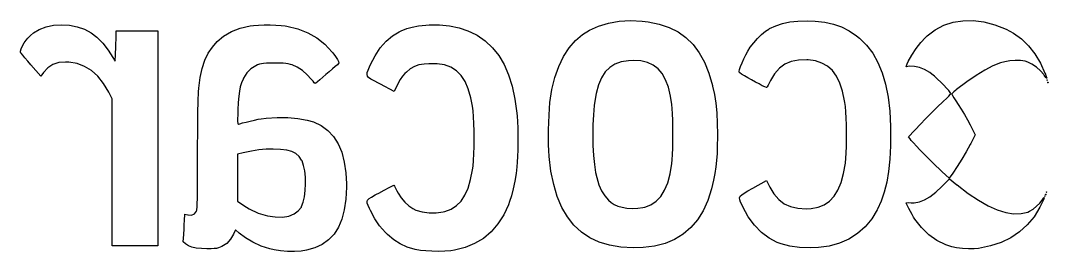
# Model space of a CAD drawing. Extents: x 125.6 to 162.5, y -103.5 to -85.1.
# Drawn here: x 147.49 to 162.55, y -88.53 to -85.15 of the extents above; entities that cross this region are included whole.
import ezdxf

# ---------------------------------------------------------------- set-up
doc = ezdxf.new("R2010")
doc.units = 0
doc.layers.add('BLACK', color=7, linetype='CONTINUOUS')

msp = doc.modelspace()

# ---------------------------------------------------------------- linework, layer by layer
at = {"layer": 'BLACK', "linetype": 'CONTINUOUS'}
for p, q in [((147.761, -85.2757), (147.861, -85.238)), ((147.861, -85.238), (147.971, -85.2152)), ((147.971, -85.2152), (148.086, -85.2074)), ((148.086, -85.2074), (148.203, -85.2145)), ((148.203, -85.2145), (148.317, -85.2365)), ((148.317, -85.2365), (148.425, -85.2734)), ((150.706, -85.2575), (150.852, -85.2233)), ((150.852, -85.2233), (150.902, -85.2172)), ((150.902, -85.2172), (150.974, -85.2126)), ((150.974, -85.2126), (151.057, -85.2103)), ((151.057, -85.2103), (151.144, -85.2103)), ((151.144, -85.2103), (151.229, -85.2125)), ((151.229, -85.2125), (151.305, -85.2171)), ((151.305, -85.2171), (151.365, -85.2239)), ((151.365, -85.2239), (151.389, -85.2277)), ((151.389, -85.2277), (151.549, -85.2663)), ((153.145, -85.2641), (153.227, -85.2409)), ((153.227, -85.2409), (153.317, -85.2242)), ((153.317, -85.2242), (153.423, -85.2122)), ((153.423, -85.2122), (153.473, -85.2087)), ((153.473, -85.2087), (153.624, -85.2088)), ((153.624, -85.2088), (153.772, -85.2237)), ((153.772, -85.2237), (153.913, -85.2527)), ((155.821, -85.2875), (155.955, -85.228)), ((155.955, -85.228), (156.102, -85.1843)), ((156.102, -85.1843), (156.259, -85.157)), ((156.259, -85.157), (156.425, -85.1468)), ((156.425, -85.1468), (156.595, -85.1543)), ((156.595, -85.1543), (156.682, -85.1647)), ((156.682, -85.1647), (156.844, -85.1975)), ((156.844, -85.1975), (156.99, -85.2468)), ((158.459, -85.265), (158.553, -85.2213)), ((158.553, -85.2213), (158.65, -85.1891)), ((158.65, -85.1891), (158.757, -85.1674)), ((158.757, -85.1674), (158.876, -85.1552)), ((158.876, -85.1552), (159.014, -85.1516)), ((159.014, -85.1516), (159.13, -85.155)), ((159.13, -85.155), (159.272, -85.1699)), ((159.272, -85.1699), (159.399, -85.1977)), ((159.399, -85.1977), (159.516, -85.2395)), ((159.516, -85.2395), (159.627, -85.2966)), ((160.89, -85.2826), (161.016, -85.2161)), ((161.016, -85.2161), (161.151, -85.1712)), ((161.151, -85.1712), (161.293, -85.148)), ((161.293, -85.148), (161.443, -85.1464)), ((161.443, -85.1464), (161.599, -85.1666)), ((161.599, -85.1666), (161.762, -85.2086)), ((161.762, -85.2086), (161.93, -85.2725)), ((147.593, -85.4058), (147.635, -85.3637)), ((147.635, -85.3637), (147.676, -85.3277)), ((147.676, -85.3277), (147.761, -85.2757)), ((148.425, -85.2734), (148.521, -85.3254)), ((148.521, -85.3254), (148.606, -85.3908)), ((148.606, -85.3908), (148.693, -85.4778)), ((148.886, -85.4208), (148.886, -85.2948)), ((148.886, -85.2948), (149.191, -85.2948)), ((149.191, -85.2948), (149.496, -85.2948)), ((149.496, -85.2948), (149.496, -86.8713)), ((150.37, -85.4531), (150.463, -85.3754)), ((150.463, -85.3754), (150.577, -85.3081)), ((150.577, -85.3081), (150.706, -85.2575)), ((151.549, -85.2663), (151.695, -85.3238)), ((151.695, -85.3238), (151.829, -85.4)), ((152.844, -85.4478), (152.937, -85.368)), ((152.937, -85.368), (153.036, -85.3091)), ((153.036, -85.3091), (153.065, -85.2956)), ((153.065, -85.2956), (153.145, -85.2641)), ((153.913, -85.2527), (154.043, -85.2948)), ((154.043, -85.2948), (154.158, -85.3493)), ((154.158, -85.3493), (154.178, -85.361)), ((154.178, -85.361), (154.297, -85.4449)), ((155.617, -85.437), (155.721, -85.3493)), ((155.721, -85.3493), (155.821, -85.2875)), ((156.99, -85.2468), (157.121, -85.3129)), ((157.121, -85.3129), (157.237, -85.3965)), ((158.286, -85.4096), (158.345, -85.3514)), ((158.345, -85.3514), (158.401, -85.3032)), ((158.401, -85.3032), (158.45, -85.2701)), ((158.45, -85.2701), (158.459, -85.265)), ((159.627, -85.2966), (159.736, -85.3702)), ((159.736, -85.3702), (159.781, -85.406)), ((160.676, -85.4689), (160.745, -85.3957)), ((160.745, -85.3957), (160.773, -85.3706)), ((160.773, -85.3706), (160.89, -85.2826)), ((161.93, -85.2725), (162.038, -85.3291)), ((162.038, -85.3291), (162.152, -85.4129)), ((147.498, -85.5606), (147.517, -85.5189)), ((147.517, -85.5189), (147.542, -85.4743)), ((147.542, -85.4743), (147.571, -85.4322)), ((147.571, -85.4322), (147.593, -85.4058)), ((148.693, -85.4778), (148.773, -85.5777)), ((148.883, -85.5569), (148.885, -85.4867)), ((148.885, -85.4867), (148.886, -85.4208)), ((150.238, -85.6248), (150.298, -85.5338)), ((150.298, -85.5338), (150.37, -85.4531)), ((151.829, -85.4), (151.947, -85.4945)), ((151.947, -85.4945), (152.051, -85.607)), ((152.681, -85.6609), (152.757, -85.5462)), ((152.757, -85.5462), (152.844, -85.4478)), ((154.297, -85.4449), (154.402, -85.5441)), ((154.402, -85.5441), (154.494, -85.6593)), ((155.444, -85.6718), (155.525, -85.5448)), ((155.525, -85.5448), (155.617, -85.437)), ((157.237, -85.3965), (157.34, -85.4981)), ((157.34, -85.4981), (157.429, -85.6184)), ((158.141, -85.5949), (158.179, -85.5364)), ((158.179, -85.5364), (158.229, -85.473)), ((158.229, -85.473), (158.286, -85.4096)), ((159.781, -85.406), (159.883, -85.507)), ((159.883, -85.507), (159.973, -85.6244)), ((160.608, -85.557), (160.676, -85.4689)), ((162.152, -85.4129), (162.257, -85.5154)), ((162.257, -85.5154), (162.351, -85.6347)), ((147.487, -85.594), (147.498, -85.5606)), ((147.487, -85.6138), (147.487, -85.594)), ((147.487, -85.614), (147.487, -85.6138)), ((147.497, -85.6264), (147.487, -85.614)), ((147.519, -85.6537), (147.497, -85.6264)), ((147.552, -85.6926), (147.519, -85.6537)), ((147.592, -85.7404), (147.552, -85.6926)), ((148.773, -85.5777), (148.84, -85.6851)), ((148.84, -85.6851), (148.871, -85.7414)), ((148.871, -85.7414), (148.879, -85.6441)), ((148.879, -85.6441), (148.88, -85.6201)), ((148.88, -85.6201), (148.883, -85.5569)), ((150.189, -85.7284), (150.238, -85.6248)), ((152.051, -85.607), (152.061, -85.619)), ((152.061, -85.619), (152.104, -85.675)), ((152.104, -85.675), (152.132, -85.7167)), ((152.615, -85.7896), (152.681, -85.6609)), ((154.494, -85.6593), (154.572, -85.7914)), ((155.374, -85.8171), (155.444, -85.6718)), ((157.429, -85.6184), (157.506, -85.7577)), ((158.084, -85.708), (158.112, -85.6495)), ((158.112, -85.6495), (158.141, -85.5954)), ((158.141, -85.5954), (158.141, -85.5949)), ((159.973, -85.6244), (160.049, -85.7587)), ((160.495, -85.7454), (160.546, -85.6519)), ((160.546, -85.6519), (160.608, -85.557)), ((162.351, -85.6347), (162.431, -85.7688)), ((147.638, -85.7938), (147.592, -85.7404)), ((147.639, -85.7945), (147.638, -85.7938)), ((147.782, -85.9627), (147.639, -85.7945)), ((147.885, -85.8391), (147.823, -85.9063)), ((147.959, -85.7914), (147.885, -85.8391)), ((148.046, -85.763), (147.959, -85.7914)), ((148.147, -85.7538), (148.046, -85.763)), ((148.195, -85.7559), (148.147, -85.7538)), ((148.315, -85.776), (148.195, -85.7559)), ((148.426, -85.8171), (148.315, -85.776)), ((148.528, -85.8793), (148.426, -85.8171)), ((150.121, -85.982), (150.15, -85.8467)), ((150.15, -85.8467), (150.189, -85.7284)), ((150.934, -85.8076), (150.862, -85.8519)), ((150.96, -85.7964), (150.934, -85.8076)), ((150.988, -85.7861), (150.96, -85.7964)), ((151.016, -85.7789), (150.988, -85.7861)), ((151.049, -85.7742), (151.016, -85.7789)), ((151.092, -85.7715), (151.049, -85.7742)), ((151.149, -85.7702), (151.092, -85.7715)), ((151.207, -85.7699), (151.149, -85.7702)), ((151.28, -85.7702), (151.207, -85.7699)), ((151.335, -85.7716), (151.28, -85.7702)), ((151.376, -85.7748), (151.335, -85.7716)), ((151.41, -85.7802), (151.376, -85.7748)), ((151.442, -85.7884), (151.41, -85.7802)), ((151.465, -85.796), (151.442, -85.7884)), ((151.54, -85.8304), (151.465, -85.796)), ((151.616, -85.8803), (151.54, -85.8304)), ((152.097, -85.821), (152.057, -85.8559)), ((152.129, -85.7933), (152.097, -85.821)), ((152.143, -85.7809), (152.129, -85.7933)), ((152.132, -85.7167), (152.147, -85.7466)), ((152.15, -85.7672), (152.143, -85.7809)), ((152.147, -85.7466), (152.15, -85.7672)), ((152.581, -85.8709), (152.601, -85.8237)), ((152.601, -85.8237), (152.615, -85.7896)), ((153.257, -85.8192), (153.198, -85.8532)), ((153.322, -85.7967), (153.257, -85.8192)), ((153.399, -85.7835), (153.322, -85.7967)), ((153.469, -85.7783), (153.399, -85.7835)), ((153.591, -85.7799), (153.469, -85.7783)), ((153.699, -85.7973), (153.591, -85.7799)), ((153.792, -85.8313), (153.699, -85.7973)), ((153.873, -85.8825), (153.792, -85.8313)), ((154.572, -85.7914), (154.638, -85.9409)), ((155.317, -85.9797), (155.374, -85.8171)), ((156.119, -85.832), (156.053, -85.8986)), ((156.197, -85.7829), (156.119, -85.832)), ((156.288, -85.7506), (156.197, -85.7829)), ((156.394, -85.734), (156.288, -85.7506)), ((156.464, -85.7313), (156.394, -85.734)), ((156.576, -85.7384), (156.464, -85.7313)), ((156.673, -85.7602), (156.576, -85.7384)), ((156.757, -85.7978), (156.673, -85.7602)), ((156.829, -85.8521), (156.757, -85.7978)), ((157.506, -85.7577), (157.571, -85.9168)), ((158.021, -85.8641), (158.036, -85.8199)), ((158.036, -85.8199), (158.058, -85.7663)), ((158.058, -85.7663), (158.084, -85.708)), ((158.605, -85.8453), (158.535, -85.9248)), ((158.686, -85.7856), (158.605, -85.8453)), ((158.78, -85.7453), (158.686, -85.7856)), ((158.887, -85.7242), (158.78, -85.7453)), ((159.008, -85.722), (158.887, -85.7242)), ((159.025, -85.723), (159.008, -85.722)), ((159.134, -85.7386), (159.025, -85.723)), ((159.23, -85.7692), (159.134, -85.7386)), ((159.312, -85.8158), (159.23, -85.7692)), ((159.383, -85.8794), (159.312, -85.8158)), ((160.049, -85.7587), (160.112, -85.9104)), ((160.461, -85.8237), (160.48, -85.7803)), ((160.519, -85.8169), (160.461, -85.8237)), ((160.48, -85.7803), (160.495, -85.7454)), ((160.583, -85.8184), (160.519, -85.8169)), ((160.657, -85.8351), (160.583, -85.8184)), ((160.734, -85.8652), (160.657, -85.8351)), ((161.734, -85.8119), (161.614, -85.872)), ((161.847, -85.7676), (161.734, -85.8119)), ((161.91, -85.7488), (161.847, -85.7676)), ((161.981, -85.7361), (161.91, -85.7488)), ((162.059, -85.7311), (161.981, -85.7361)), ((162.137, -85.7335), (162.059, -85.7311)), ((162.207, -85.7434), (162.137, -85.7335)), ((162.246, -85.7544), (162.207, -85.7434)), ((162.307, -85.7851), (162.246, -85.7544)), ((162.372, -85.8301), (162.307, -85.7851)), ((162.432, -85.8831), (162.372, -85.8301)), ((162.431, -85.7688), (162.496, -85.9155)), ((147.823, -85.9063), (147.782, -85.9627)), ((148.621, -85.9628), (148.528, -85.8793)), ((148.704, -86.0678), (148.621, -85.9628)), ((150.099, -86.1366), (150.121, -85.982)), ((150.756, -85.99), (150.75, -86.003)), ((150.804, -85.9115), (150.756, -85.99)), ((150.862, -85.8519), (150.804, -85.9115)), ((151.688, -85.9401), (151.616, -85.8803)), ((151.746, -86.0037), (151.688, -85.9401)), ((151.914, -85.9765), (151.871, -86.0125)), ((151.962, -85.9365), (151.914, -85.9765)), ((152.01, -85.8954), (151.962, -85.9365)), ((152.057, -85.8559), (152.01, -85.8954)), ((152.564, -85.9354), (152.568, -85.9071)), ((152.569, -85.9588), (152.564, -85.9354)), ((152.568, -85.9071), (152.581, -85.8709)), ((152.587, -85.9804), (152.569, -85.9588)), ((152.618, -86.0032), (152.587, -85.9804)), ((153.083, -85.9628), (153.05, -86.012)), ((153.12, -85.9202), (153.083, -85.9628)), ((153.14, -85.9009), (153.12, -85.9202)), ((153.198, -85.8532), (153.14, -85.9009)), ((153.942, -85.9519), (153.873, -85.8825)), ((154, -86.0403), (153.942, -85.9519)), ((154.638, -85.9409), (154.69, -86.1087)), ((155.272, -86.1587), (155.317, -85.9797)), ((155.999, -85.9837), (155.955, -86.0881)), ((156.053, -85.8986), (155.999, -85.9837)), ((156.89, -85.9239), (156.829, -85.8521)), ((156.939, -86.0144), (156.89, -85.9239)), ((157.571, -85.9168), (157.624, -86.0961)), ((158.014, -85.8944), (158.021, -85.8641)), ((158.014, -85.9027), (158.014, -85.8944)), ((158.024, -85.9122), (158.014, -85.9027)), ((158.052, -85.9304), (158.024, -85.9122)), ((158.093, -85.9551), (158.052, -85.9304)), ((158.142, -85.9841), (158.093, -85.9551)), ((158.197, -86.0153), (158.142, -85.9841)), ((158.535, -85.9248), (158.477, -86.0243)), ((159.442, -85.961), (159.383, -85.8794)), ((159.492, -86.0617), (159.442, -85.961)), ((160.112, -85.9104), (160.162, -86.0798)), ((160.809, -85.9066), (160.734, -85.8652)), ((160.809, -85.9068), (160.809, -85.9066)), ((160.839, -85.9295), (160.809, -85.9068)), ((160.878, -85.9627), (160.839, -85.9295)), ((160.922, -86.0033), (160.878, -85.9627)), ((161.487, -85.949), (161.351, -86.0437)), ((161.614, -85.872), (161.487, -85.949)), ((162.48, -85.9379), (162.432, -85.8831)), ((162.486, -85.9466), (162.48, -85.9379)), ((162.508, -85.9783), (162.486, -85.9466)), ((162.496, -85.9155), (162.498, -85.9194)), ((162.498, -85.9194), (162.514, -85.964)), ((162.52, -85.9924), (162.508, -85.9783)), ((162.514, -85.964), (162.522, -85.988)), ((162.522, -85.988), (162.52, -85.9924)), ((148.779, -86.1944), (148.704, -86.0678)), ((150.094, -86.1915), (150.099, -86.1366)), ((150.707, -86.1172), (150.694, -86.1814)), ((150.726, -86.0591), (150.707, -86.1172)), ((150.75, -86.003), (150.726, -86.0591)), ((151.772, -86.0358), (151.746, -86.0037)), ((151.791, -86.0589), (151.772, -86.0358)), ((151.802, -86.0684), (151.791, -86.0589)), ((151.812, -86.0613), (151.802, -86.0684)), ((151.802, -86.0684), (151.802, -86.0684)), ((151.836, -86.0417), (151.812, -86.0613)), ((151.871, -86.0125), (151.836, -86.0417)), ((152.666, -86.0302), (152.618, -86.0032)), ((152.731, -86.0645), (152.666, -86.0302)), ((152.761, -86.0803), (152.731, -86.0645)), ((152.961, -86.1852), (152.761, -86.0803)), ((153.016, -86.0756), (152.961, -86.1852)), ((153.05, -86.012), (153.016, -86.0756)), ((154.047, -86.1483), (154, -86.0403)), ((154.085, -86.277), (154.047, -86.1483)), ((154.69, -86.1087), (154.731, -86.2956)), ((155.955, -86.0881), (155.921, -86.2126)), ((156.979, -86.1244), (156.939, -86.0144)), ((157.01, -86.2549), (156.979, -86.1244)), ((157.624, -86.0961), (157.627, -86.1071)), ((157.627, -86.1071), (157.653, -86.2295)), ((158.254, -86.0465), (158.197, -86.0153)), ((158.308, -86.0756), (158.254, -86.0465)), ((158.355, -86.1003), (158.308, -86.0756)), ((158.392, -86.1186), (158.355, -86.1003)), ((158.416, -86.1282), (158.392, -86.1186)), ((158.42, -86.1292), (158.416, -86.1282)), ((158.428, -86.1191), (158.42, -86.1292)), ((158.443, -86.0924), (158.428, -86.1191)), ((158.463, -86.0534), (158.443, -86.0924)), ((158.477, -86.0243), (158.463, -86.0534)), ((159.531, -86.1823), (159.492, -86.0617)), ((160.162, -86.0798), (160.199, -86.2675)), ((160.969, -86.0479), (160.922, -86.0033)), ((161.014, -86.0932), (160.969, -86.0479)), ((161.055, -86.136), (161.014, -86.0932)), ((161.088, -86.173), (161.055, -86.136)), ((161.351, -86.0437), (161.203, -86.1572)), ((162.524, -86.0182), (162.53, -86.0124)), ((162.53, -86.0241), (162.524, -86.0182)), ((162.53, -86.0124), (162.536, -86.0182)), ((162.536, -86.0182), (162.53, -86.0241)), ((162.536, -86.0534), (162.542, -86.0475)), ((162.542, -86.0593), (162.536, -86.0534)), ((162.542, -86.0475), (162.548, -86.0534)), ((162.548, -86.0534), (162.542, -86.0593)), ((148.785, -86.2059), (148.779, -86.1944)), ((148.828, -86.2906), (148.785, -86.2059)), ((148.828, -87.3692), (148.828, -86.2906)), ((150.088, -86.3652), (150.09, -86.2877)), ((150.09, -86.2877), (150.092, -86.229)), ((150.092, -86.229), (150.094, -86.1915)), ((150.683, -86.2561), (150.676, -86.3456)), ((150.694, -86.1814), (150.683, -86.2561)), ((154.11, -86.4025), (154.085, -86.277)), ((154.731, -86.2956), (154.76, -86.5021)), ((155.243, -86.3488), (155.25, -86.2828)), ((155.25, -86.2828), (155.272, -86.1587)), ((155.921, -86.2126), (155.896, -86.3581)), ((157.029, -86.3773), (157.01, -86.2549)), ((157.653, -86.2295), (157.673, -86.3587)), ((159.562, -86.324), (159.531, -86.1823)), ((160.199, -86.2675), (160.223, -86.4738)), ((161.01, -86.3285), (161.053, -86.2878)), ((161.053, -86.2878), (161.087, -86.2534)), ((161.087, -86.2534), (161.109, -86.2284)), ((161.11, -86.2008), (161.088, -86.173)), ((161.109, -86.2284), (161.118, -86.216)), ((161.118, -86.216), (161.11, -86.2008)), ((161.138, -86.2127), (161.129, -86.2228)), ((161.129, -86.2228), (161.131, -86.2262)), ((161.131, -86.2262), (161.142, -86.246)), ((161.161, -86.1921), (161.138, -86.2127)), ((161.142, -86.246), (161.164, -86.28)), ((161.193, -86.1651), (161.161, -86.1921)), ((161.164, -86.28), (161.192, -86.3246)), ((161.203, -86.1572), (161.193, -86.1651)), ((150.086, -86.4594), (150.088, -86.3652)), ((150.676, -86.3456), (150.671, -86.4543)), ((154.118, -86.4699), (154.11, -86.4025)), ((155.231, -86.5314), (155.236, -86.4333)), ((155.236, -86.4333), (155.243, -86.3488)), ((155.893, -86.389), (155.88, -86.5272)), ((155.896, -86.3581), (155.893, -86.389)), ((157.035, -86.4364), (157.029, -86.3773)), ((157.039, -86.5141), (157.035, -86.4364)), ((157.673, -86.3587), (157.687, -86.4986)), ((159.566, -86.3471), (159.562, -86.324)), ((159.574, -86.4057), (159.566, -86.3471)), ((159.58, -86.483), (159.574, -86.4057)), ((160.874, -86.4574), (160.936, -86.3979)), ((160.936, -86.3979), (160.986, -86.3506)), ((160.986, -86.3506), (161.01, -86.3285)), ((161.192, -86.3246), (161.226, -86.3762)), ((161.226, -86.3762), (161.269, -86.4442)), ((161.269, -86.4442), (161.317, -86.523)), ((150.084, -86.6887), (150.085, -86.568)), ((150.085, -86.568), (150.086, -86.4594)), ((150.669, -86.5292), (150.668, -86.585)), ((150.668, -86.585), (150.668, -86.6234)), ((150.671, -86.4543), (150.669, -86.5292)), ((150.914, -86.6046), (150.97, -86.5932)), ((150.97, -86.5932), (151.014, -86.5855)), ((151.014, -86.5855), (151.088, -86.5759)), ((151.088, -86.5759), (151.246, -86.5648)), ((151.246, -86.5648), (151.403, -86.5658)), ((151.403, -86.5658), (151.552, -86.5787)), ((151.552, -86.5787), (151.688, -86.6033)), ((154.125, -86.556), (154.118, -86.4699)), ((154.129, -86.6559), (154.125, -86.556)), ((154.76, -86.5021), (154.763, -86.5451)), ((154.763, -86.5451), (154.768, -86.6265)), ((155.227, -86.6383), (155.231, -86.5314)), ((155.88, -86.5272), (155.873, -86.6751)), ((157.042, -86.6058), (157.039, -86.5141)), ((157.687, -86.4986), (157.695, -86.6534)), ((159.584, -86.5747), (159.58, -86.483)), ((159.587, -86.676), (159.584, -86.5747)), ((160.223, -86.4738), (160.235, -86.6992)), ((160.678, -86.6579), (160.741, -86.5925)), ((160.741, -86.5925), (160.808, -86.5239)), ((160.808, -86.5239), (160.874, -86.4574)), ((161.317, -86.523), (161.362, -86.6021)), ((150.083, -86.8192), (150.084, -86.6887)), ((150.668, -86.6234), (150.669, -86.6473)), ((150.669, -86.6473), (150.673, -86.6597)), ((150.673, -86.6597), (150.678, -86.6637)), ((150.678, -86.6637), (150.685, -86.6622)), ((150.685, -86.6622), (150.699, -86.6576)), ((150.699, -86.6576), (150.739, -86.6462)), ((150.739, -86.6462), (150.792, -86.6326)), ((150.792, -86.6326), (150.852, -86.6182)), ((150.852, -86.6182), (150.914, -86.6046)), ((151.688, -86.6033), (151.777, -86.6302)), ((151.777, -86.6302), (151.89, -86.6836)), ((151.89, -86.6836), (151.989, -86.7549)), ((154.132, -86.765), (154.129, -86.6559)), ((154.768, -86.6265), (154.771, -86.7219)), ((154.771, -86.7219), (154.773, -86.8258)), ((155.224, -86.8589), (155.225, -86.7491)), ((155.225, -86.7491), (155.227, -86.6383)), ((155.873, -86.6751), (155.871, -86.8273)), ((157.044, -86.7067), (157.042, -86.6058)), ((157.044, -86.8121), (157.044, -86.7067)), ((157.695, -86.6534), (157.697, -86.8121)), ((159.589, -86.7824), (159.587, -86.676)), ((160.235, -86.6992), (160.235, -86.9442)), ((160.498, -86.8487), (160.676, -86.6599)), ((160.676, -86.6599), (160.678, -86.6579)), ((161.362, -86.6021), (161.399, -86.6719)), ((161.399, -86.6719), (161.475, -86.8214)), ((149.496, -86.8713), (149.496, -88.4479)), ((150.082, -86.9574), (150.083, -86.8192)), ((151.989, -86.7549), (152.072, -86.8441)), ((152.072, -86.8441), (152.14, -86.9512)), ((154.133, -86.8784), (154.132, -86.765)), ((154.132, -86.9915), (154.133, -86.8784)), ((154.773, -86.8258), (154.773, -86.9329)), ((155.225, -86.9629), (155.224, -86.8589)), ((155.871, -86.8273), (155.874, -86.9784)), ((157.044, -86.9173), (157.044, -86.8121)), ((157.697, -86.853), (157.696, -86.982)), ((157.697, -86.8121), (157.697, -86.827)), ((157.697, -86.827), (157.697, -86.853)), ((159.587, -86.9922), (159.589, -86.8893)), ((159.589, -86.8893), (159.589, -86.7824)), ((160.521, -86.8811), (160.498, -86.8487)), ((160.539, -86.9032), (160.521, -86.8811)), ((161.475, -86.8214), (161.411, -86.9457)), ((150.082, -87.1008), (150.082, -86.9574)), ((150.98, -87.0415), (150.87, -87.0584)), ((151.085, -87.0323), (150.98, -87.0415)), ((151.188, -87.0297), (151.085, -87.0323)), ((151.298, -87.0334), (151.188, -87.0297)), ((151.389, -87.0448), (151.298, -87.0334)), ((151.462, -87.0651), (151.389, -87.0448)), ((152.14, -86.9512), (152.193, -87.076)), ((154.129, -87.0995), (154.132, -86.9915)), ((154.772, -87.038), (154.769, -87.1357)), ((154.773, -86.9329), (154.772, -87.038)), ((155.228, -87.0561), (155.225, -86.9629)), ((155.874, -86.9784), (155.882, -87.1228)), ((157.039, -87.1083), (157.042, -87.0176)), ((157.042, -87.0176), (157.044, -86.9173)), ((157.696, -86.982), (157.692, -87.0941)), ((159.584, -87.0864), (159.587, -86.9922)), ((160.234, -86.9815), (160.223, -87.1782)), ((160.235, -86.9442), (160.234, -86.9815)), ((160.571, -86.9388), (160.539, -86.9032)), ((160.614, -86.9849), (160.571, -86.9388)), ((160.666, -87.0387), (160.614, -86.9849)), ((160.722, -87.0972), (160.666, -87.0387)), ((161.402, -86.963), (161.343, -87.0684)), ((161.411, -86.9457), (161.402, -86.963)), ((150.082, -87.1157), (150.082, -87.1008)), ((150.082, -87.2726), (150.082, -87.1157)), ((150.747, -87.0838), (150.668, -87.1018)), ((150.668, -87.1018), (150.668, -87.4463)), ((150.87, -87.0584), (150.747, -87.0838)), ((151.52, -87.0953), (151.462, -87.0651)), ((151.567, -87.1364), (151.52, -87.0953)), ((151.604, -87.1897), (151.567, -87.1364)), ((151.611, -87.2035), (151.604, -87.1897)), ((152.193, -87.076), (152.231, -87.2187)), ((154.117, -87.2811), (154.124, -87.1976)), ((154.124, -87.1976), (154.129, -87.0995)), ((154.769, -87.1357), (154.765, -87.2206)), ((155.232, -87.1337), (155.228, -87.0561)), ((155.233, -87.1386), (155.232, -87.1337)), ((155.259, -87.3534), (155.233, -87.1386)), ((155.882, -87.1228), (155.895, -87.2551)), ((157.029, -87.239), (157.035, -87.1847)), ((157.035, -87.1847), (157.039, -87.1083)), ((157.685, -87.195), (157.675, -87.29)), ((157.692, -87.0941), (157.685, -87.195)), ((159.574, -87.2307), (159.58, -87.1674)), ((159.58, -87.1674), (159.584, -87.0864)), ((160.223, -87.1782), (160.205, -87.3553)), ((160.782, -87.1575), (160.722, -87.0972)), ((160.841, -87.2168), (160.782, -87.1575)), ((161.278, -87.1789), (161.21, -87.2858)), ((161.343, -87.0684), (161.278, -87.1789)), ((150.082, -87.4077), (150.082, -87.2726)), ((151.635, -87.2679), (151.611, -87.2035)), ((151.651, -87.3488), (151.635, -87.2679)), ((151.661, -87.4406), (151.651, -87.3488)), ((152.231, -87.2187), (152.254, -87.379)), ((154.082, -87.4766), (154.11, -87.3316)), ((154.11, -87.3316), (154.117, -87.2811)), ((154.759, -87.2875), (154.747, -87.3852)), ((154.765, -87.2206), (154.759, -87.2875)), ((155.299, -87.549), (155.259, -87.3534)), ((155.895, -87.2551), (155.913, -87.3699)), ((157.004, -87.3908), (157.029, -87.239)), ((157.675, -87.29), (157.661, -87.3847)), ((159.545, -87.3891), (159.573, -87.2372)), ((159.573, -87.2372), (159.574, -87.2307)), ((160.896, -87.2721), (160.841, -87.2168)), ((160.946, -87.3204), (160.896, -87.2721)), ((160.987, -87.3589), (160.946, -87.3204)), ((161.21, -87.2858), (161.146, -87.38)), ((148.828, -88.4479), (148.828, -87.3692)), ((150.081, -87.5228), (150.082, -87.4077)), ((150.668, -87.4463), (150.668, -87.7908)), ((151.664, -87.5379), (151.661, -87.4406)), ((152.254, -87.379), (152.261, -87.5379)), ((154.045, -87.6006), (154.082, -87.4766)), ((154.727, -87.4997), (154.704, -87.6113)), ((154.747, -87.3852), (154.727, -87.4997)), ((155.913, -87.3699), (155.929, -87.4467)), ((155.929, -87.4467), (155.961, -87.5533)), ((156.969, -87.5217), (157.004, -87.3908)), ((157.642, -87.4846), (157.613, -87.6095)), ((157.661, -87.3847), (157.642, -87.4846)), ((158.217, -87.6017), (158.416, -87.4916)), ((158.416, -87.4916), (158.466, -87.5883)), ((159.509, -87.5196), (159.545, -87.3891)), ((160.205, -87.3553), (160.178, -87.5149)), ((160.986, -87.5751), (161.096, -87.4643)), ((160.993, -87.364), (160.987, -87.3589)), ((161.093, -87.4548), (160.993, -87.364)), ((161.146, -87.38), (161.093, -87.4548)), ((161.096, -87.4643), (161.208, -87.555)), ((150.08, -87.6995), (150.081, -87.6195)), ((150.081, -87.6195), (150.081, -87.5228)), ((151.648, -87.7271), (151.659, -87.6352)), ((151.659, -87.6352), (151.664, -87.5379)), ((152.262, -87.5876), (152.253, -87.7624)), ((152.261, -87.5379), (152.262, -87.557)), ((152.262, -87.557), (152.262, -87.5876)), ((152.762, -87.6589), (152.823, -87.626)), ((152.823, -87.626), (152.876, -87.5978)), ((152.876, -87.5978), (152.919, -87.5761)), ((152.919, -87.5761), (152.947, -87.5624)), ((152.947, -87.5624), (152.957, -87.5585)), ((152.957, -87.5585), (152.958, -87.5592)), ((152.958, -87.5592), (152.966, -87.5743)), ((152.966, -87.5743), (152.981, -87.6039)), ((152.981, -87.6039), (153, -87.6425)), ((153, -87.6425), (153.018, -87.6746)), ((153.998, -87.7047), (154.045, -87.6006)), ((154.704, -87.6113), (154.679, -87.7132)), ((155.352, -87.7256), (155.299, -87.549)), ((155.961, -87.5533), (156, -87.642)), ((156, -87.642), (156.047, -87.716)), ((156.867, -87.7228), (156.923, -87.6322)), ((156.923, -87.6322), (156.969, -87.5217)), ((157.613, -87.6095), (157.558, -87.7802)), ((158.09, -87.6727), (158.144, -87.6416)), ((158.144, -87.6416), (158.217, -87.6017)), ((158.466, -87.5883), (158.526, -87.6864)), ((159.408, -87.72), (159.463, -87.6297)), ((159.463, -87.6297), (159.509, -87.5196)), ((160.178, -87.5149), (160.143, -87.6594)), ((160.896, -87.6612), (160.986, -87.5751)), ((161.208, -87.555), (161.209, -87.5552)), ((161.209, -87.5552), (161.37, -87.6781)), ((162.513, -87.6592), (162.518, -87.6533)), ((162.518, -87.6533), (162.524, -87.6592)), ((150.077, -87.8165), (150.079, -87.7646)), ((150.079, -87.7646), (150.08, -87.6995)), ((150.668, -87.7908), (150.759, -87.8553)), ((151.63, -87.808), (151.648, -87.7271)), ((152.253, -87.7624), (152.23, -87.9182)), ((152.564, -87.7975), (152.572, -87.7758)), ((152.567, -87.8232), (152.564, -87.7975)), ((152.572, -87.7758), (152.594, -87.7548)), ((152.594, -87.7548), (152.63, -87.7312)), ((152.63, -87.7312), (152.683, -87.7018)), ((152.683, -87.7018), (152.754, -87.6634)), ((152.754, -87.6634), (152.762, -87.6589)), ((153.018, -87.6746), (153.064, -87.7428)), ((153.064, -87.7428), (153.119, -87.8073)), ((153.874, -87.8572), (153.942, -87.7898)), ((153.942, -87.7898), (153.998, -87.7047)), ((154.652, -87.7985), (154.635, -87.8452)), ((154.679, -87.7132), (154.652, -87.7985)), ((155.419, -87.8833), (155.352, -87.7256)), ((156.047, -87.716), (156.104, -87.7784)), ((156.104, -87.7784), (156.14, -87.8097)), ((156.722, -87.8463), (156.8, -87.794)), ((156.8, -87.794), (156.867, -87.7228)), ((157.558, -87.7802), (157.489, -87.9322)), ((158.022, -87.7441), (158.031, -87.7208)), ((158.025, -87.7712), (158.022, -87.7441)), ((158.037, -87.8053), (158.025, -87.7712)), ((158.031, -87.7208), (158.053, -87.698)), ((158.058, -87.8494), (158.037, -87.8053)), ((158.053, -87.698), (158.09, -87.6727)), ((158.526, -87.6864), (158.596, -87.768)), ((158.596, -87.768), (158.676, -87.8294)), ((159.264, -87.8446), (159.341, -87.7914)), ((159.341, -87.7914), (159.408, -87.72)), ((160.099, -87.7909), (160.045, -87.9116)), ((160.143, -87.6594), (160.099, -87.7909)), ((160.581, -87.8154), (160.657, -87.803)), ((160.657, -87.803), (160.733, -87.7739)), ((160.733, -87.7739), (160.812, -87.7271)), ((160.812, -87.7271), (160.896, -87.6612)), ((161.37, -87.6781), (161.521, -87.7798)), ((161.521, -87.7798), (161.664, -87.8604)), ((162.42, -87.8203), (162.455, -87.7751)), ((162.465, -87.7942), (162.443, -87.8414)), ((162.455, -87.7751), (162.467, -87.7555)), ((162.479, -87.7603), (162.465, -87.7942)), ((162.467, -87.7555), (162.481, -87.7392)), ((162.484, -87.7414), (162.479, -87.7603)), ((162.481, -87.7392), (162.484, -87.7414)), ((162.489, -87.7178), (162.495, -87.712)), ((162.495, -87.7237), (162.489, -87.7178)), ((162.495, -87.712), (162.501, -87.7178)), ((162.501, -87.7178), (162.495, -87.7237)), ((162.501, -87.6944), (162.507, -87.6885)), ((162.507, -87.7002), (162.501, -87.6944)), ((162.507, -87.6885), (162.513, -87.6944)), ((162.513, -87.6944), (162.507, -87.7002)), ((162.518, -87.6651), (162.513, -87.6592)), ((162.524, -87.6592), (162.518, -87.6651)), ((150.034, -87.9769), (150.063, -87.9381)), ((150.063, -87.9381), (150.064, -87.9358)), ((150.064, -87.9358), (150.068, -87.9249)), ((150.068, -87.9249), (150.071, -87.9092)), ((150.071, -87.9092), (150.074, -87.8871)), ((150.074, -87.8871), (150.076, -87.8567)), ((150.076, -87.8567), (150.077, -87.8165)), ((150.759, -87.8553), (150.838, -87.9061)), ((150.838, -87.9061), (150.967, -87.9676)), ((151.494, -87.9801), (151.557, -87.9362)), ((151.557, -87.9362), (151.602, -87.8783)), ((151.602, -87.8783), (151.605, -87.8725)), ((151.605, -87.8725), (151.63, -87.808)), ((152.23, -87.9182), (152.194, -88.0555)), ((152.579, -87.8562), (152.567, -87.8232)), ((152.6, -87.8996), (152.579, -87.8562)), ((152.614, -87.9299), (152.6, -87.8996)), ((152.677, -88.0498), (152.614, -87.9299)), ((153.119, -87.8073), (153.177, -87.862)), ((153.177, -87.862), (153.233, -87.9008)), ((153.233, -87.9008), (153.28, -87.9224)), ((153.28, -87.9224), (153.373, -87.9499)), ((153.373, -87.9499), (153.475, -87.9641)), ((153.579, -87.9641), (153.679, -87.9492)), ((153.679, -87.9492), (153.704, -87.9427)), ((153.704, -87.9427), (153.796, -87.9078)), ((153.796, -87.9078), (153.874, -87.8572)), ((154.635, -87.8452), (154.566, -87.9944)), ((155.5, -88.0222), (155.419, -87.8833)), ((156.14, -87.8097), (156.187, -87.8412)), ((156.187, -87.8412), (156.238, -87.8636)), ((156.238, -87.8636), (156.303, -87.8817)), ((156.303, -87.8817), (156.37, -87.8926)), ((156.37, -87.8926), (156.451, -87.8974)), ((156.451, -87.8974), (156.532, -87.8956)), ((156.532, -87.8956), (156.603, -87.8869)), ((156.603, -87.8869), (156.633, -87.8802)), ((156.633, -87.8802), (156.722, -87.8463)), ((157.489, -87.9322), (157.405, -88.0655)), ((158.07, -87.8743), (158.058, -87.8494)), ((158.15, -88.0195), (158.07, -87.8743)), ((158.676, -87.8294), (158.769, -87.8718)), ((158.769, -87.8718), (158.875, -87.8962)), ((158.875, -87.8962), (158.996, -87.9036)), ((158.996, -87.9036), (159.072, -87.8996)), ((159.072, -87.8996), (159.174, -87.8804)), ((159.174, -87.8804), (159.264, -87.8446)), ((160.04, -87.9206), (159.959, -88.0533)), ((160.045, -87.9116), (160.04, -87.9206)), ((160.461, -87.816), (160.471, -87.8143)), ((160.467, -87.8308), (160.461, -87.816)), ((160.481, -87.8608), (160.467, -87.8308)), ((160.471, -87.8143), (160.499, -87.8141)), ((160.501, -87.9007), (160.481, -87.8608)), ((160.499, -87.8141), (160.537, -87.8155)), ((160.525, -87.9452), (160.501, -87.9007)), ((160.549, -87.9891), (160.525, -87.9452)), ((160.537, -87.8155), (160.581, -87.8154)), ((161.664, -87.8604), (161.797, -87.9201)), ((161.797, -87.9201), (161.922, -87.9589)), ((162.146, -87.9745), (162.246, -87.9515)), ((162.246, -87.9515), (162.272, -87.9403)), ((162.272, -87.9403), (162.322, -87.9088)), ((162.322, -87.9088), (162.373, -87.8668)), ((162.423, -87.8801), (162.337, -88.0193)), ((162.373, -87.8668), (162.42, -87.8203)), ((162.443, -87.8414), (162.423, -87.8801)), ((149.886, -88.1363), (149.89, -88.0769)), ((149.89, -88.0769), (149.896, -87.9814)), ((149.896, -87.9814), (149.938, -87.9928)), ((149.938, -87.9928), (149.943, -87.9942)), ((149.943, -87.9942), (149.993, -87.996)), ((149.993, -87.996), (150.034, -87.9769)), ((150.967, -87.9676), (151.104, -88.0073)), ((151.104, -88.0073), (151.105, -88.0075)), ((151.105, -88.0075), (151.219, -88.0238)), ((151.219, -88.0238), (151.324, -88.0244)), ((151.324, -88.0244), (151.416, -88.0097)), ((151.416, -88.0097), (151.494, -87.9801)), ((152.194, -88.0555), (152.144, -88.1747)), ((152.748, -88.1539), (152.677, -88.0498)), ((153.475, -87.9641), (153.579, -87.9641)), ((154.566, -87.9944), (154.481, -88.1263)), ((155.595, -88.1424), (155.5, -88.0222)), ((157.405, -88.0655), (157.308, -88.1801)), ((158.241, -88.1449), (158.15, -88.0195)), ((159.959, -88.0533), (159.862, -88.1694)), ((160.571, -88.0273), (160.549, -87.9891)), ((160.588, -88.0544), (160.571, -88.0273)), ((160.589, -88.0556), (160.588, -88.0544)), ((160.687, -88.1795), (160.589, -88.0556)), ((161.922, -87.9589), (162.038, -87.9771)), ((162.038, -87.9771), (162.146, -87.9745)), ((162.337, -88.0193), (162.238, -88.1399)), ((149.878, -88.271), (149.882, -88.2055)), ((149.882, -88.2055), (149.886, -88.1363)), ((150.635, -88.2131), (150.606, -88.2753)), ((150.689, -88.2614), (150.635, -88.2131)), ((152.144, -88.1747), (152.08, -88.2762)), ((152.833, -88.25), (152.748, -88.1539)), ((152.862, -88.2788), (152.833, -88.25)), ((154.382, -88.2406), (154.268, -88.3368)), ((154.481, -88.1263), (154.382, -88.2406)), ((155.704, -88.2439), (155.595, -88.1424)), ((155.827, -88.3269), (155.704, -88.2439)), ((157.308, -88.1801), (157.196, -88.276)), ((158.342, -88.25), (158.241, -88.1449)), ((158.454, -88.3344), (158.342, -88.25)), ((159.862, -88.1694), (159.75, -88.2679)), ((160.795, -88.2841), (160.687, -88.1795)), ((162.126, -88.2426), (161.999, -88.3278)), ((162.238, -88.1399), (162.126, -88.2426)), ((149.871, -88.3875), (149.877, -88.2799)), ((149.906, -88.4166), (149.871, -88.3875)), ((149.877, -88.2799), (149.878, -88.271)), ((150.565, -88.348), (150.508, -88.4099)), ((150.606, -88.2753), (150.565, -88.348)), ((150.782, -88.3317), (150.689, -88.2614)), ((150.892, -88.3952), (150.782, -88.3317)), ((151.012, -88.449), (150.892, -88.3952)), ((152.001, -88.3603), (151.908, -88.4274)), ((152.08, -88.2762), (152.001, -88.3603)), ((152.955, -88.3579), (152.862, -88.2788)), ((153.05, -88.4192), (152.955, -88.3579)), ((154.268, -88.3368), (154.14, -88.4143)), ((155.964, -88.3915), (155.827, -88.3269)), ((156.116, -88.4379), (155.964, -88.3915)), ((157.071, -88.3531), (156.931, -88.4114)), ((157.196, -88.276), (157.071, -88.3531)), ((158.575, -88.3978), (158.454, -88.3344)), ((158.633, -88.4195), (158.575, -88.3978)), ((159.625, -88.3483), (159.486, -88.4096)), ((159.75, -88.2679), (159.625, -88.3483)), ((160.915, -88.3685), (160.795, -88.2841)), ((161.043, -88.432), (160.915, -88.3685)), ((161.856, -88.3962), (161.698, -88.4484)), ((161.999, -88.3278), (161.856, -88.3962)), ((149.162, -88.4479), (148.828, -88.4479)), ((149.496, -88.4479), (149.162, -88.4479)), ((149.948, -88.4457), (149.906, -88.4166)), ((149.998, -88.4666), (149.948, -88.4457)), ((150.06, -88.4801), (149.998, -88.4666)), ((150.138, -88.4872), (150.06, -88.4801)), ((150.217, -88.4889), (150.138, -88.4872)), ((150.28, -88.4886), (150.217, -88.4889)), ((150.326, -88.487), (150.28, -88.4886)), ((150.36, -88.4835), (150.326, -88.487)), ((150.387, -88.477), (150.36, -88.4835)), ((150.413, -88.4669), (150.387, -88.477)), ((150.436, -88.4562), (150.413, -88.4669)), ((150.508, -88.4099), (150.436, -88.4562)), ((151.138, -88.4901), (151.012, -88.449)), ((151.203, -88.5057), (151.138, -88.4901)), ((151.295, -88.5196), (151.203, -88.5057)), ((151.396, -88.5273), (151.295, -88.5196)), ((151.5, -88.5286), (151.396, -88.5273)), ((151.597, -88.5235), (151.5, -88.5286)), ((151.676, -88.5124), (151.597, -88.5235)), ((151.799, -88.478), (151.676, -88.5124)), ((151.908, -88.4274), (151.799, -88.478)), ((153.154, -88.4652), (153.05, -88.4192)), ((153.271, -88.4984), (153.154, -88.4652)), ((153.346, -88.5127), (153.271, -88.4984)), ((153.423, -88.5217), (153.346, -88.5127)), ((153.513, -88.5268), (153.423, -88.5217)), ((153.61, -88.5282), (153.513, -88.5268)), ((153.704, -88.5257), (153.61, -88.5282)), ((153.79, -88.5194), (153.704, -88.5257)), ((153.846, -88.5116), (153.79, -88.5194)), ((154, -88.4727), (153.846, -88.5116)), ((154.14, -88.4143), (154, -88.4727)), ((156.282, -88.466), (156.116, -88.4379)), ((156.463, -88.4759), (156.282, -88.466)), ((156.611, -88.4714), (156.463, -88.4759)), ((156.778, -88.4509), (156.611, -88.4714)), ((156.931, -88.4114), (156.778, -88.4509)), ((158.759, -88.4518), (158.633, -88.4195)), ((158.902, -88.4708), (158.759, -88.4518)), ((159.06, -88.4765), (158.902, -88.4708)), ((159.178, -88.4722), (159.06, -88.4765)), ((159.337, -88.4511), (159.178, -88.4722)), ((159.486, -88.4096), (159.337, -88.4511)), ((161.132, -88.462), (161.043, -88.432)), ((161.203, -88.4771), (161.132, -88.462)), ((161.289, -88.4873), (161.203, -88.4771)), ((161.378, -88.4921), (161.289, -88.4873)), ((161.462, -88.4909), (161.378, -88.4921)), ((161.522, -88.485), (161.462, -88.4909)), ((161.698, -88.4484), (161.522, -88.485))]:
    msp.add_line(p, q, dxfattribs=at)

doc.saveas('drawing.dxf')
